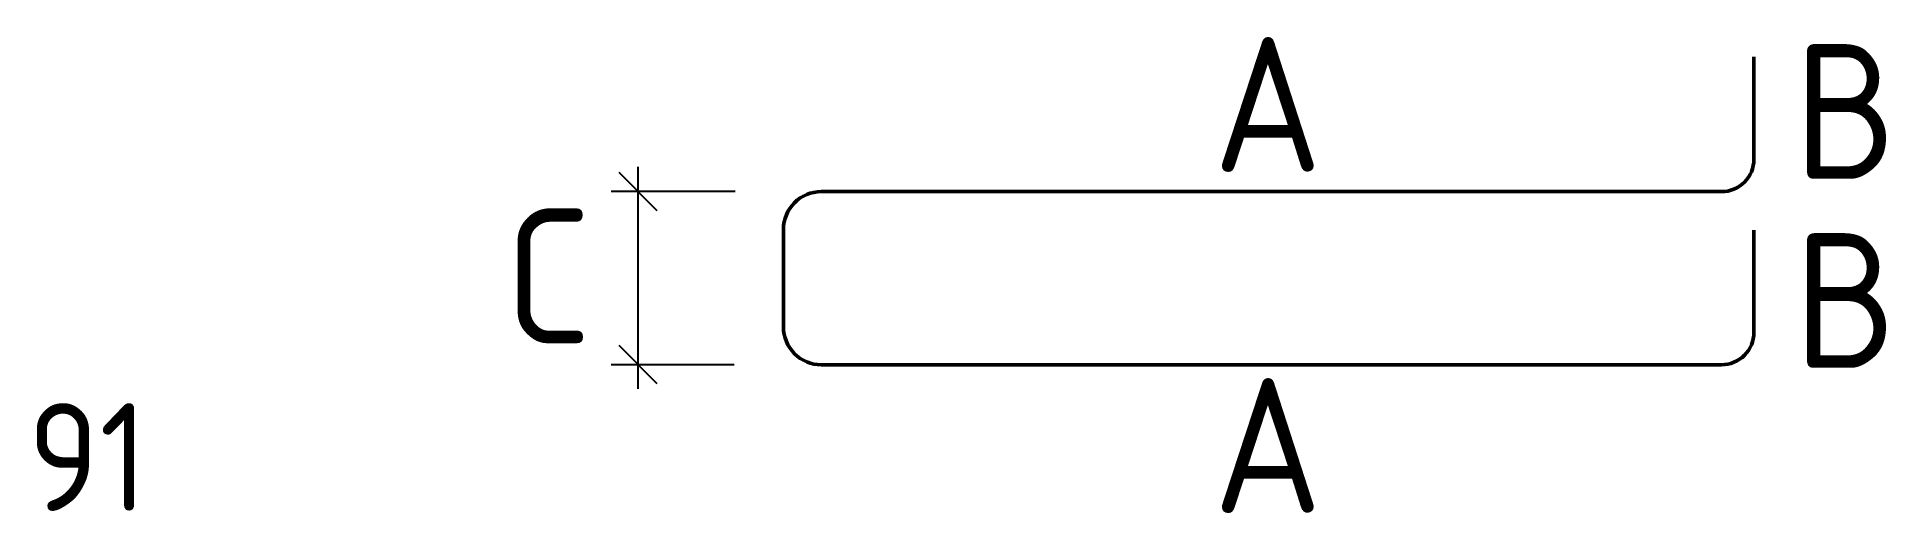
# Model space of a CAD drawing. Extents: x 238210 to 238553, y -41562 to -41474.
import ezdxf
from ezdxf.enums import TextEntityAlignment as Align

# ---------------------------------------------------------------- set-up
doc = ezdxf.new("R2010")
doc.units = 0
doc.layers.add('posedit.mtr.bar', color=7, linetype='Continuous', lineweight=50)
doc.layers.add('posedit.mtr.hidden', color=144, linetype='Continuous', plot=False)
doc.layers.add('posedit.mtr.lenght', color=183, linetype='Continuous')
doc.layers.add('posedit.mtr.text', color=3, linetype='Continuous')
doc.styles.add('posedit.ISOCPEUR', font='isocpeur.ttf', dxfattribs={"width": 0.9})

msp = doc.modelspace()

# ---------------------------------------------------------------- linework, layer by layer
at = {"layer": 'posedit.mtr.bar'}
for points in [[(238522.34, -41534.96), (238355.28, -41534.96, -0.414214), (238348.28, -41527.96), (238348.28, -41509.84, -0.414214), (238355.28, -41502.84), (238522.34, -41502.84, 0.414214), (238528.34, -41496.84), (238528.34, -41477.84)], [(238528.34, -41509.96), (238528.34, -41528.96, -0.414214), (238522.34, -41534.96)]]:
    msp.add_lwpolyline(points, format="xyb", dxfattribs=at)
at = {"layer": 'posedit.mtr.lenght'}
for p, q in [((238321.32, -41539.45), (238321.32, -41498.21)), ((238324.86, -41506.37), (238317.79, -41499.3)), ((238339.3, -41502.84), (238316.32, -41502.84)), ((238324.86, -41538.5), (238317.79, -41531.42)), ((238339.13, -41534.96), (238316.32, -41534.96))]:
    msp.add_line(p, q, dxfattribs=at)

# ---------------------------------------------------------------- texts
at = {"layer": 'posedit.mtr.hidden', "style": 'posedit.ISOCPEUR', "width": 0.9}
msp.add_text('91', height=20, dxfattribs=at).set_placement((238208.1, -41562.09))
at = {"layer": 'posedit.mtr.text', "style": 'posedit.ISOCPEUR', "width": 0.9}
for p in [(238438.14, -41474.14), (238438.14, -41537.43)]:
    msp.add_attdef('A', text='', height=25, dxfattribs=at).set_placement(p, align=Align.TOP_CENTER)
for p in [(238535.76, -41487.94), (238535.76, -41523.03)]:
    msp.add_attdef('B', text='', height=25, dxfattribs=at).set_placement(p, align=Align.MIDDLE_LEFT)
msp.add_attdef('C', text='', height=25, dxfattribs=at).set_placement((238312.7, -41518.52), align=Align.MIDDLE_RIGHT)

doc.saveas('drawing.dxf')
